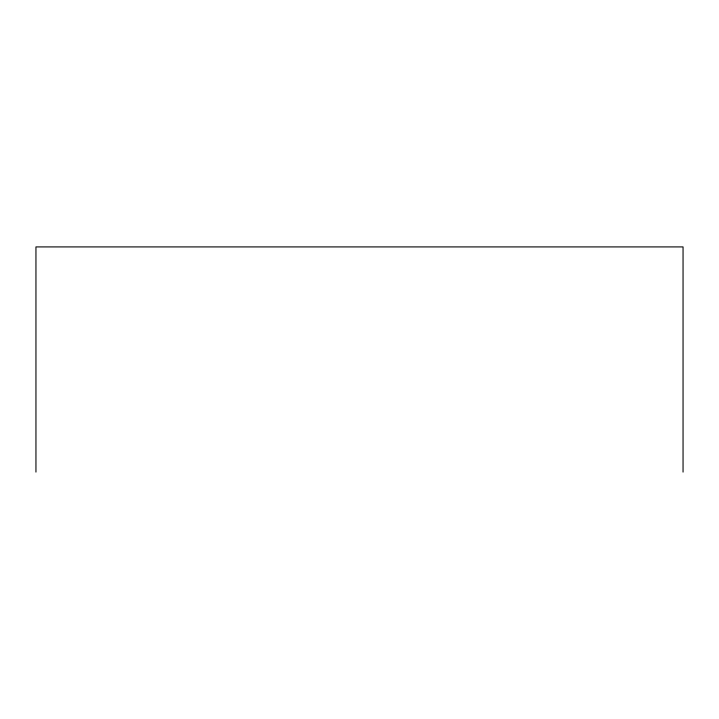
<?xml version="1.0" encoding="UTF-8"?>
<svg xmlns="http://www.w3.org/2000/svg" width="719" height="719" viewBox="0 0 719 719"><rect width="100%" height="100%" fill="white"/><g stroke="black" fill="none" stroke-linecap="round" stroke-linejoin="round"><path stroke-width="1.08" d="M683.05 472.086L683.05 246.914L35.95 246.914L35.95 472.086"/></g></svg>
